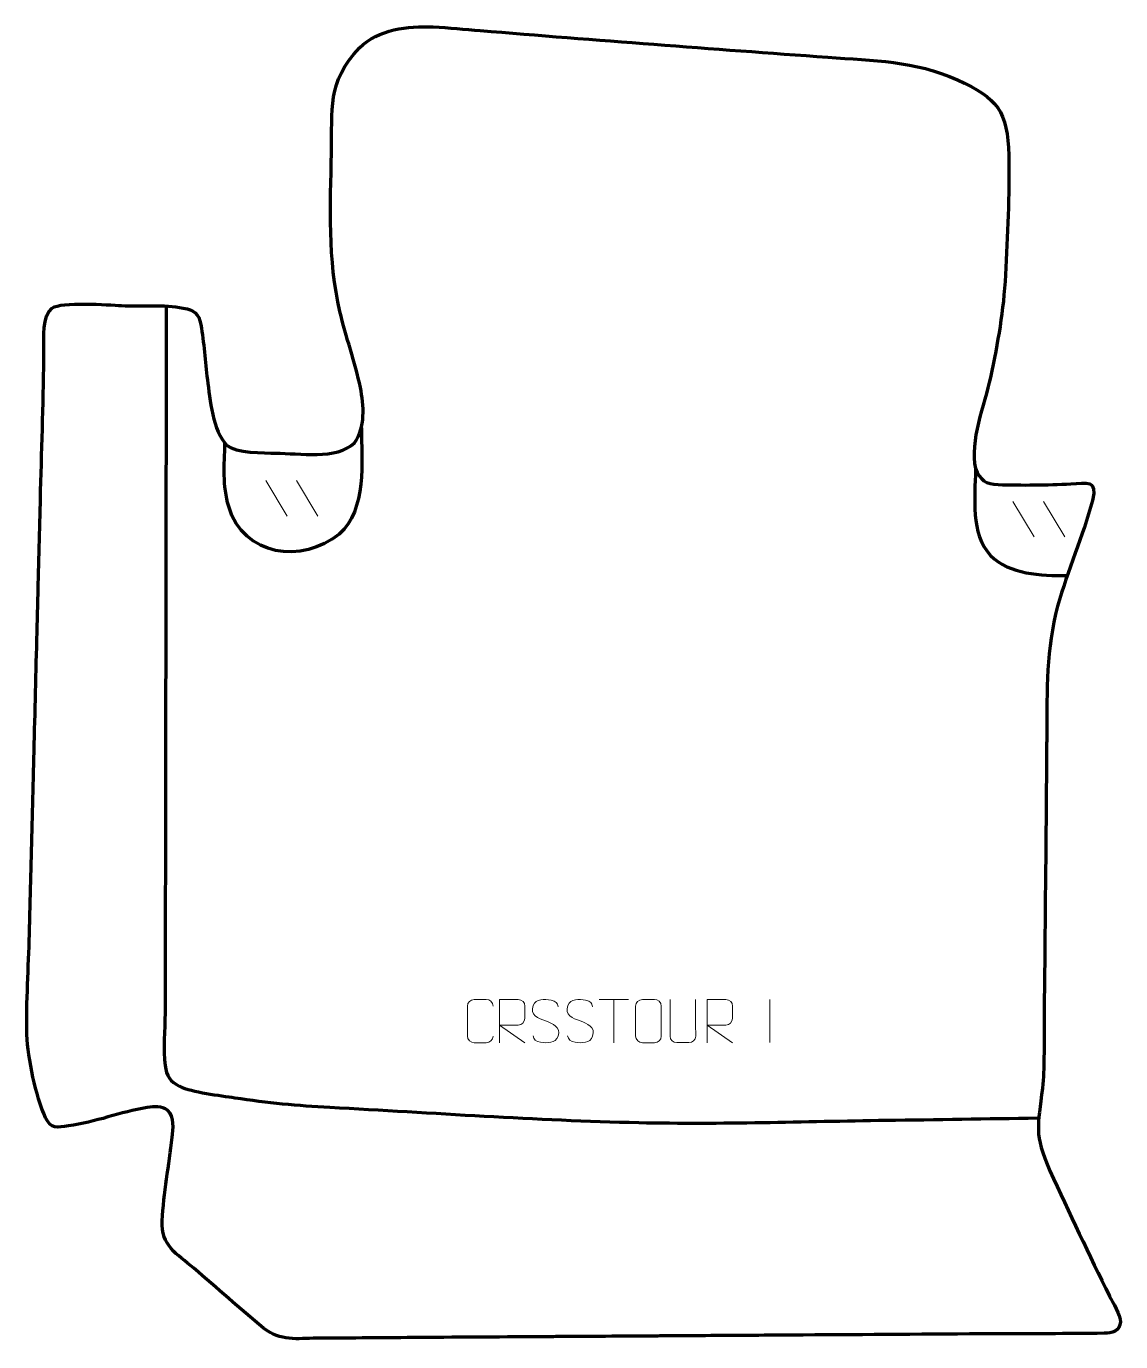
# Model space of a CAD drawing. Header units: millimetres. Extents: x -299 to 334, y -346 to 414.
import ezdxf

# ---------------------------------------------------------------- set-up
doc = ezdxf.new("R2010")
doc.units = ezdxf.units.MM
doc.header["$MEASUREMENT"] = 0
doc.layers.add('layer 2', color=7, linetype='Continuous')
doc.layers.add('layer 3', color=7, linetype='Continuous')

msp = doc.modelspace()

# ---------------------------------------------------------------- linework, layer by layer
at = {"layer": 'layer 2', "color": 142, "lineweight": 158}
for points, knots in [([(-217.6297, 253.0578), (-217.7469, 179.922), (-217.864, 106.7862), (-217.9811, 33.6504), (-217.9811, 33.6504), (-218.0239, 6.995), (-218.0666, -19.6604), (-218.1092, -46.3159), (-218.1092, -46.3159), (-218.1359, -62.9754), (-218.1626, -79.6351), (-218.1893, -96.2947), (-218.1893, -96.2947), (-218.2213, -116.2863), (-218.2533, -136.2778), (-218.2853, -156.2694), (-218.2853, -156.2694), (-218.4686, -165.8761), (-219.4986, -177.0992), (-218.3457, -186.5217), (-218.3457, -186.5217), (-217.4901, -192.4448), (-215.3121, -195.7083), (-209.9071, -198.4323), (-209.9071, -198.4323), (-202.8394, -201.9943), (-186.3836, -203.7416), (-177.9754, -205.0539), (-177.9754, -205.0539), (-159.3337, -207.9634), (-141.8289, -209.5562), (-123.0091, -210.559), (-123.0091, -210.559), (-63.6626, -213.7247), (-3.9842, -218.0944), (55.4095, -219.3904), (55.4095, -219.3904), (103.0547, -220.4299), (150.7108, -218.7304), (198.3497, -218.056), (198.3497, -218.056), (227.5382, -217.6479), (256.726, -217.1926), (285.9137, -216.7309)], [0, 0, 0, 0, 0.08333333, 0.08333333, 0.08333333, 0.08333333, 0.16666667, 0.16666667, 0.16666667, 0.16666667, 0.25, 0.25, 0.25, 0.25, 0.33333333, 0.33333333, 0.33333333, 0.33333333, 0.41666667, 0.41666667, 0.41666667, 0.41666667, 0.5, 0.5, 0.5, 0.5, 0.58333333, 0.58333333, 0.58333333, 0.58333333, 0.66666667, 0.66666667, 0.66666667, 0.66666667, 0.75, 0.75, 0.75, 0.75, 0.83333333, 0.83333333, 0.83333333, 0.83333333, 1, 1, 1, 1]), ([(-104.8716, 181.9318), (-104.6525, 162.7395), (-101.7682, 134.6383), (-117.6585, 120.6118), (-117.6585, 120.6118), (-139.2255, 103.2373), (-172.9075, 107.4505), (-181.5584, 136.5142), (-181.5584, 136.5142), (-185.0623, 148.5463), (-184.1304, 160.5271), (-183.6913, 172.8343)], [0, 0, 0, 0, 0.25, 0.25, 0.25, 0.25, 0.5, 0.5, 0.5, 0.5, 1, 1, 1, 1]), ([(250.0343, 157.6678), (249.7596, 141.9787), (246.9573, 120.493), (258.772, 108.2383), (258.772, 108.2383), (269.4794, 97.1321), (288.1213, 96.6478), (302.5532, 96.5984)], [0, 0, 0, 0, 0.33333333, 0.33333333, 0.33333333, 0.33333333, 1, 1, 1, 1])]:
    msp.add_open_spline(points, degree=3, knots=knots, dxfattribs=at)
at = {"layer": 'layer 3', "color": 22, "lineweight": 158}
msp.add_open_spline([(-63.3787, 413.7001), (-78.1698, 413.9331), (-94.8478, 412.4598), (-105.9519, 401.5482), (-105.9519, 401.5482), (-124.9683, 381.5104), (-121.5644, 366.0204), (-122.1171, 340.7323), (-122.1171, 340.7323), (-122.7843, 310.3399), (-124.2844, 278.9928), (-117.2759, 249.2076), (-117.2759, 249.2076), (-113.7234, 234.478), (-108.6312, 219.8608), (-105.4079, 205.1743), (-105.4079, 205.1743), (-103.4355, 195.2261), (-102.3037, 181.8619), (-108.9171, 173.3477), (-108.9171, 173.3477), (-118.8584, 163.3585), (-141.1702, 167.2222), (-154.286, 167.3848), (-154.286, 167.3848), (-161.1238, 167.4696), (-177.4509, 167.3361), (-182.5629, 171.8425), (-182.5629, 171.8425), (-190.8493, 180.0516), (-192.4147, 198.528), (-193.8684, 209.7775), (-193.8684, 209.7775), (-195.2393, 220.3854), (-195.8705, 231.035), (-197.5731, 241.6124), (-197.5731, 241.6124), (-198.9024, 247.9929), (-201.5823, 249.8921), (-207.8198, 251.1713), (-207.8198, 251.1713), (-218.7338, 253.3366), (-232.1438, 252.0347), (-243.5035, 252.5938), (-243.5035, 252.5938), (-251.2543, 252.9998), (-278.1989, 255.0523), (-283.6546, 251.1224), (-283.6546, 251.1224), (-289.4519, 246.6072), (-288.2514, 233.755), (-288.312, 227.0139), (-288.312, 227.0139), (-288.5554, 199.9399), (-289.5359, 172.6961), (-290.2213, 145.6114), (-290.2213, 145.6114), (-290.7058, 126.4659), (-291.1904, 107.3205), (-291.6748, 88.175), (-291.6748, 88.175), (-291.8433, 81.5157), (-292.0118, 74.8565), (-292.1804, 68.1972), (-292.1804, 68.1972), (-292.7618, 45.2227), (-293.3431, 22.2482), (-293.9246, -0.7263), (-293.9246, -0.7263), (-294.0931, -7.3856), (-294.2616, -14.0449), (-294.4302, -20.7042), (-294.4302, -20.7042), (-294.9357, -40.682), (-295.4412, -60.6598), (-295.9468, -80.6376), (-295.9468, -80.6376), (-296.1153, -87.2969), (-296.2839, -93.9562), (-296.4524, -100.6155), (-296.4524, -100.6155), (-296.5367, -103.9452), (-296.6209, -107.2748), (-296.7052, -110.6044), (-296.7052, -110.6044), (-297.2173, -129.8113), (-298.5174, -149.4612), (-298.2489, -168.6247), (-298.2489, -168.6247), (-297.4124, -182.7706), (-293.1529, -203.7316), (-287.3798, -216.6266), (-287.3798, -216.6266), (-284.151, -223.4837), (-280.7048, -222.1916), (-274.0997, -221.3273), (-274.0997, -221.3273), (-258.6594, -219.3069), (-243.9537, -213.1889), (-228.739, -210.7673), (-228.739, -210.7673), (-224.474, -210.0885), (-220.3734, -209.632), (-216.7211, -212.4716), (-216.7211, -212.4716), (-212.5891, -216.0054), (-213.7331, -223.1019), (-214.2316, -227.9318), (-214.2316, -227.9318), (-216.0122, -243.8914), (-219.0722, -260.2085), (-220.0663, -276.1644), (-220.0663, -276.1644), (-220.6301, -290.5263), (-211.5529, -295.2814), (-201.7703, -303.5729), (-201.7703, -303.5729), (-188.2512, -315.0314), (-175.1225, -326.9139), (-161.3738, -338.1084), (-161.3738, -338.1084), (-151.4396, -346.0123), (-142.2724, -344.0824), (-130.4885, -344.0416), (-130.4885, -344.0416), (-110.663, -343.973), (-90.7993, -343.7381), (-70.9676, -343.6103), (-70.9676, -343.6103), (-46.4879, -343.4526), (-22.0084, -343.2948), (2.4712, -343.1371), (2.4712, -343.1371), (5.8017, -343.1156), (9.1323, -343.0941), (12.4628, -343.0727), (12.4628, -343.0727), (19.1239, -343.0298), (25.785, -342.9869), (32.4461, -342.944), (32.4461, -342.944), (42.2712, -342.8806), (52.0964, -342.8173), (61.9215, -342.754), (61.9215, -342.754), (64.919, -342.7347), (67.9165, -342.7154), (70.914, -342.6961), (70.914, -342.6961), (74.2445, -342.6746), (77.5751, -342.6531), (80.9056, -342.6316), (80.9056, -342.6316), (84.2362, -342.6102), (87.5667, -342.5887), (90.8973, -342.5673), (90.8973, -342.5673), (107.3836, -342.4611), (123.8698, -342.3548), (140.3561, -342.2486), (140.3561, -342.2486), (143.6866, -342.2271), (147.0172, -342.2057), (150.3477, -342.1842), (150.3477, -342.1842), (186.9838, -341.9481), (223.6198, -341.712), (260.256, -341.4759), (260.256, -341.4759), (281.5907, -341.3399), (303.0339, -341.4814), (324.3504, -341.1488), (324.3504, -341.1488), (328.8977, -341.032), (333.5999, -340.0089), (333.8086, -334.4942), (333.8086, -334.4942), (333.9486, -330.7914), (329.3042, -323.3005), (327.4924, -319.6937), (327.4924, -319.6937), (315.5616, -295.8651), (304.338, -271.4804), (293.0672, -247.3214), (293.0672, -247.3214), (283.4915, -225.6283), (286.2431, -221.8093), (288.7028, -199.4585), (288.7028, -199.4585), (289.9721, -187.9255), (289.5569, -175.1481), (289.6591, -163.4614), (289.6591, -163.4614), (290.0078, -123.6713), (290.4564, -83.8828), (290.7883, -44.0922), (290.7883, -44.0922), (290.8967, -31.1039), (291.005, -18.1155), (291.1134, -5.1273), (291.1134, -5.1273), (291.1412, -1.7969), (291.169, 1.5334), (291.1967, 4.8638), (291.1967, 4.8638), (291.3499, 30.0517), (290.8922, 54.3536), (297.4497, 78.9347), (297.4497, 78.9347), (303.2865, 99.5736), (312.1687, 119.3527), (317.57, 140.0199), (317.57, 140.0199), (320.7966, 152.366), (314.4807, 150.1304), (305.1252, 149.5494), (305.1252, 149.5494), (291.3842, 148.9282), (276.8647, 148.7187), (263.122, 149.1688), (263.122, 149.1688), (256.0978, 149.3989), (252.506, 151.7019), (250.0592, 158.4464), (250.0592, 158.4464), (246.4385, 174.0949), (255.2921, 195.4333), (258.6575, 211.1214), (258.6575, 211.1214), (263.0082, 231.427), (266.2348, 249.4917), (267.3252, 270.3186), (267.3252, 270.3186), (268.5147, 293.0374), (269.7042, 316.5365), (269.2402, 339.2621), (269.2402, 339.2621), (268.7216, 364.6592), (262.6371, 372.6682), (239.6115, 382.9852), (239.6115, 382.9852), (214.5114, 394.1665), (191.3294, 394.1608), (164.6298, 396.0728), (164.6298, 396.0728), (97.7211, 400.9291), (30.7106, 405.9573), (-36.143, 411.4939), (-36.143, 411.4939), (-45.2222, 412.2459), (-54.2888, 413.0771), (-63.3787, 413.7001)], degree=3, knots=[0, 0, 0, 0, 0.015625, 0.015625, 0.015625, 0.015625, 0.03125, 0.03125, 0.03125, 0.03125, 0.046875, 0.046875, 0.046875, 0.046875, 0.0625, 0.0625, 0.0625, 0.0625, 0.078125, 0.078125, 0.078125, 0.078125, 0.09375, 0.09375, 0.09375, 0.09375, 0.109375, 0.109375, 0.109375, 0.109375, 0.125, 0.125, 0.125, 0.125, 0.140625, 0.140625, 0.140625, 0.140625, 0.15625, 0.15625, 0.15625, 0.15625, 0.171875, 0.171875, 0.171875, 0.171875, 0.1875, 0.1875, 0.1875, 0.1875, 0.203125, 0.203125, 0.203125, 0.203125, 0.21875, 0.21875, 0.21875, 0.21875, 0.234375, 0.234375, 0.234375, 0.234375, 0.25, 0.25, 0.25, 0.25, 0.265625, 0.265625, 0.265625, 0.265625, 0.28125, 0.28125, 0.28125, 0.28125, 0.296875, 0.296875, 0.296875, 0.296875, 0.3125, 0.3125, 0.3125, 0.3125, 0.328125, 0.328125, 0.328125, 0.328125, 0.34375, 0.34375, 0.34375, 0.34375, 0.359375, 0.359375, 0.359375, 0.359375, 0.375, 0.375, 0.375, 0.375, 0.390625, 0.390625, 0.390625, 0.390625, 0.40625, 0.40625, 0.40625, 0.40625, 0.421875, 0.421875, 0.421875, 0.421875, 0.4375, 0.4375, 0.4375, 0.4375, 0.453125, 0.453125, 0.453125, 0.453125, 0.46875, 0.46875, 0.46875, 0.46875, 0.484375, 0.484375, 0.484375, 0.484375, 0.5, 0.5, 0.5, 0.5, 0.515625, 0.515625, 0.515625, 0.515625, 0.53125, 0.53125, 0.53125, 0.53125, 0.546875, 0.546875, 0.546875, 0.546875, 0.5625, 0.5625, 0.5625, 0.5625, 0.578125, 0.578125, 0.578125, 0.578125, 0.59375, 0.59375, 0.59375, 0.59375, 0.609375, 0.609375, 0.609375, 0.609375, 0.625, 0.625, 0.625, 0.625, 0.640625, 0.640625, 0.640625, 0.640625, 0.65625, 0.65625, 0.65625, 0.65625, 0.671875, 0.671875, 0.671875, 0.671875, 0.6875, 0.6875, 0.6875, 0.6875, 0.703125, 0.703125, 0.703125, 0.703125, 0.71875, 0.71875, 0.71875, 0.71875, 0.734375, 0.734375, 0.734375, 0.734375, 0.75, 0.75, 0.75, 0.75, 0.765625, 0.765625, 0.765625, 0.765625, 0.78125, 0.78125, 0.78125, 0.78125, 0.796875, 0.796875, 0.796875, 0.796875, 0.8125, 0.8125, 0.8125, 0.8125, 0.828125, 0.828125, 0.828125, 0.828125, 0.84375, 0.84375, 0.84375, 0.84375, 0.859375, 0.859375, 0.859375, 0.859375, 0.875, 0.875, 0.875, 0.875, 0.890625, 0.890625, 0.890625, 0.890625, 0.90625, 0.90625, 0.90625, 0.90625, 0.921875, 0.921875, 0.921875, 0.921875, 0.9375, 0.9375, 0.9375, 0.9375, 0.953125, 0.953125, 0.953125, 0.953125, 0.96875, 0.96875, 0.96875, 0.96875, 1, 1, 1, 1], dxfattribs=at)
at = {"layer": 'layer 3', "color": 250, "lineweight": 9}
for points in [[(-160.1338, 151.4629), (-160.1338, 151.4629), (-147.7695, 130.9186), (-147.7695, 130.9186)], [(-142.4039, 151.4629), (-142.4039, 151.4629), (-130.0396, 130.9186), (-130.0396, 130.9186)], [(271.5949, 139.474), (271.5949, 139.474), (283.9592, 118.9297), (283.9592, 118.9297)], [(289.3248, 139.474), (289.3248, 139.474), (301.6891, 118.9297), (301.6891, 118.9297)], [(32.5527, -148.3408), (32.5527, -148.3408), (49.5399, -148.3408), (49.5399, -148.3408)], [(41.0465, -173.2708), (41.0465, -173.2708), (41.0465, -148.3173), (41.0465, -148.3173)], [(131.143, -148.2781), (131.143, -148.2781), (131.143, -173.2522), (131.143, -173.2522)]]:
    msp.add_open_spline(points, degree=3, dxfattribs=at)
for points, knots in [([(-28.749, -169.4528), (-28.8888, -171.7762), (-30.566, -173.2558), (-32.7137, -173.2666), (-32.7137, -173.2666), (-35.0456, -173.2662), (-37.3775, -173.2662), (-39.709, -173.2666), (-39.709, -173.2666), (-41.634, -173.372), (-43.6061, -171.4875), (-43.5949, -169.4702), (-43.5949, -169.4702), (-43.5945, -163.7001), (-43.5945, -157.9304), (-43.5949, -152.1611), (-43.5949, -152.1611), (-43.5907, -150.023), (-41.844, -148.3038), (-39.6916, -148.3173), (-39.6916, -148.3173), (-37.3659, -148.3173), (-35.0398, -148.3173), (-32.7137, -148.3173), (-32.7137, -148.3173), (-30.7671, -148.2818), (-28.7757, -149.7733), (-28.749, -152.2109)], [0, 0, 0, 0, 0.125, 0.125, 0.125, 0.125, 0.25, 0.25, 0.25, 0.25, 0.375, 0.375, 0.375, 0.375, 0.5, 0.5, 0.5, 0.5, 0.625, 0.625, 0.625, 0.625, 0.75, 0.75, 0.75, 0.75, 1, 1, 1, 1]), ([(-25.0453, -173.2671), (-25.0453, -173.2671), (-25.0453, -148.3136), (-25.0453, -148.3136), (-25.0453, -148.3136), (-21.4505, -148.3136), (-17.855, -148.3136), (-14.2598, -148.3136), (-14.2598, -148.3136), (-11.9345, -148.3513), (-10.3772, -149.8413), (-10.3813, -152.2077), (-10.3813, -152.2077), (-10.3817, -154.2432), (-10.3817, -157.3026), (-10.3813, -159.3386), (-10.3813, -159.3386), (-10.3878, -161.2141), (-12.2001, -163.1559), (-14.2096, -163.175), (-14.2096, -163.175), (-14.2096, -163.175), (-25.0453, -163.175), (-25.0453, -163.175), (-25.0453, -163.175), (-25.0453, -163.175), (-10.3906, -173.2671), (-10.3906, -173.2671)], [0, 0, 0, 0, 0.125, 0.125, 0.125, 0.125, 0.25, 0.25, 0.25, 0.25, 0.375, 0.375, 0.375, 0.375, 0.5, 0.5, 0.5, 0.5, 0.625, 0.625, 0.625, 0.625, 0.75, 0.75, 0.75, 0.75, 1, 1, 1, 1]), ([(1.5609, -160.6208), (-2.6874, -159.1504), (-7.5955, -157.3546), (-5.5904, -151.8343), (-5.5904, -151.8343), (-4.0869, -147.6944), (1.1267, -148.0829), (4.7303, -148.684), (4.7303, -148.684), (7.5909, -149.1612), (8.4556, -150.3744), (8.7662, -152.4585)], [0, 0, 0, 0, 0.25, 0.25, 0.25, 0.25, 0.5, 0.5, 0.5, 0.5, 1, 1, 1, 1]), ([(21.5609, -160.6208), (17.3126, -159.1504), (12.4045, -157.3546), (14.4096, -151.8343), (14.4096, -151.8343), (15.9131, -147.6944), (21.1267, -148.0829), (24.7303, -148.684), (24.7303, -148.684), (27.5909, -149.1612), (28.4556, -150.3744), (28.7662, -152.4585)], [0, 0, 0, 0, 0.25, 0.25, 0.25, 0.25, 0.5, 0.5, 0.5, 0.5, 1, 1, 1, 1]), ([(57.5267, -148.3176), (59.8524, -148.3176), (62.1785, -148.3176), (64.5046, -148.3176), (64.5046, -148.3176), (66.4512, -148.282), (68.4426, -149.7736), (68.4693, -152.2112), (68.4693, -152.2112), (68.4689, -157.9581), (68.4689, -163.7054), (68.4693, -169.4531), (68.4693, -169.4531), (68.3295, -171.7765), (66.6523, -173.2561), (64.5046, -173.2669), (64.5046, -173.2669), (62.1727, -173.2665), (59.8408, -173.2665), (57.5093, -173.2669), (57.5093, -173.2669), (55.5843, -173.3723), (53.6122, -171.4878), (53.6234, -169.4705), (53.6234, -169.4705), (53.6237, -163.7004), (53.6237, -157.9307), (53.6234, -152.1614), (53.6234, -152.1614), (53.6276, -150.0233), (55.3743, -148.3041), (57.5267, -148.3176)], [0, 0, 0, 0, 0.11111111, 0.11111111, 0.11111111, 0.11111111, 0.22222222, 0.22222222, 0.22222222, 0.22222222, 0.33333333, 0.33333333, 0.33333333, 0.33333333, 0.44444444, 0.44444444, 0.44444444, 0.44444444, 0.55555556, 0.55555556, 0.55555556, 0.55555556, 0.66666667, 0.66666667, 0.66666667, 0.66666667, 0.77777778, 0.77777778, 0.77777778, 0.77777778, 1, 1, 1, 1]), ([(88.2345, -148.2842), (88.2341, -153.8237), (88.3299, -164.0255), (88.3303, -169.5659), (88.3303, -169.5659), (88.1905, -171.8054), (86.5133, -173.2316), (84.3656, -173.2421), (84.3656, -173.2421), (82.0337, -173.2417), (79.7018, -173.2417), (77.3703, -173.2421), (77.3703, -173.2421), (75.4453, -173.3436), (73.4732, -171.5271), (73.4844, -169.5826), (73.4844, -169.5826), (73.4847, -164.0207), (73.5801, -153.8453), (73.5797, -148.2842)], [0, 0, 0, 0, 0.16666667, 0.16666667, 0.16666667, 0.16666667, 0.33333333, 0.33333333, 0.33333333, 0.33333333, 0.5, 0.5, 0.5, 0.5, 0.66666667, 0.66666667, 0.66666667, 0.66666667, 1, 1, 1, 1]), ([(94.9547, -173.2671), (94.9547, -173.2671), (94.9547, -148.3136), (94.9547, -148.3136), (94.9547, -148.3136), (98.5495, -148.3136), (102.145, -148.3136), (105.7402, -148.3136), (105.7402, -148.3136), (108.0655, -148.3513), (109.6228, -149.8413), (109.6187, -152.2077), (109.6187, -152.2077), (109.6183, -154.2432), (109.6183, -157.3026), (109.6187, -159.3386), (109.6187, -159.3386), (109.6122, -161.2141), (107.7999, -163.1559), (105.7904, -163.175), (105.7904, -163.175), (105.7904, -163.175), (94.9547, -163.175), (94.9547, -163.175), (94.9547, -163.175), (94.9547, -163.175), (109.6094, -173.2671), (109.6094, -173.2671)], [0, 0, 0, 0, 0.125, 0.125, 0.125, 0.125, 0.25, 0.25, 0.25, 0.25, 0.375, 0.375, 0.375, 0.375, 0.5, 0.5, 0.5, 0.5, 0.625, 0.625, 0.625, 0.625, 0.75, 0.75, 0.75, 0.75, 1, 1, 1, 1]), ([(1.5609, -160.6209), (5.5795, -162.2676), (10.609, -164.1559), (8.775, -169.5162), (8.775, -169.5162), (7.3152, -173.7826), (2.4044, -173.5259), (-1.3217, -172.9712), (-1.3217, -172.9712), (-4.0717, -172.5614), (-5.2926, -171.3479), (-5.6706, -169.2357)], [0, 0, 0, 0, 0.25, 0.25, 0.25, 0.25, 0.5, 0.5, 0.5, 0.5, 1, 1, 1, 1]), ([(21.5609, -160.6209), (25.5795, -162.2676), (30.609, -164.1559), (28.775, -169.5162), (28.775, -169.5162), (27.3152, -173.7826), (22.4044, -173.5259), (18.6783, -172.9712), (18.6783, -172.9712), (15.9283, -172.5614), (14.7074, -171.3479), (14.3294, -169.2357)], [0, 0, 0, 0, 0.25, 0.25, 0.25, 0.25, 0.5, 0.5, 0.5, 0.5, 1, 1, 1, 1])]:
    msp.add_open_spline(points, degree=3, knots=knots, dxfattribs=at)

doc.saveas('drawing.dxf')
